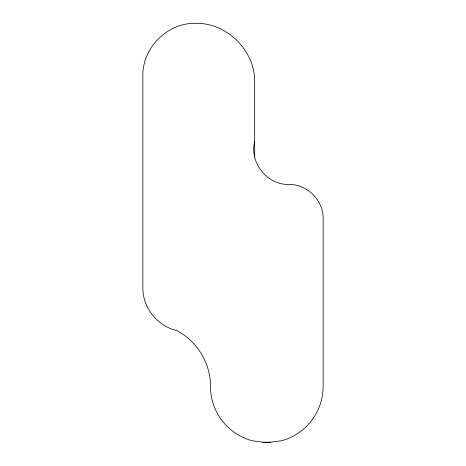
<?xml version="1.0" encoding="UTF-8"?>
<svg xmlns="http://www.w3.org/2000/svg" width="466" height="466" viewBox="0 0 466 466"><rect width="100%" height="100%" fill="white"/><g stroke="black" fill="none" stroke-linecap="round" stroke-linejoin="round"><path stroke-width="0.7" d="M254.675 141.6C249.275 162.622 267.21 185.095 288.914 184.466C307.21 184.082 323.532 200.403 323.148 218.705L323.148 386.361A56.339 56.339 0 0 1 281.394 440.778L266.808 442.7L252.228 440.778A56.339 56.339 0 0 1 210.475 386.361C210.638 363.369 197.118 341.03 176.661 330.522C157.287 326.113 142.584 307.432 142.852 287.563L142.852 75.975C142.258 47.823 167.37 22.706 195.528 23.3C227.146 22.636 255.345 50.835 254.675 82.447L254.675 157.083M263.005 442.199L270.618 442.199"/></g></svg>
